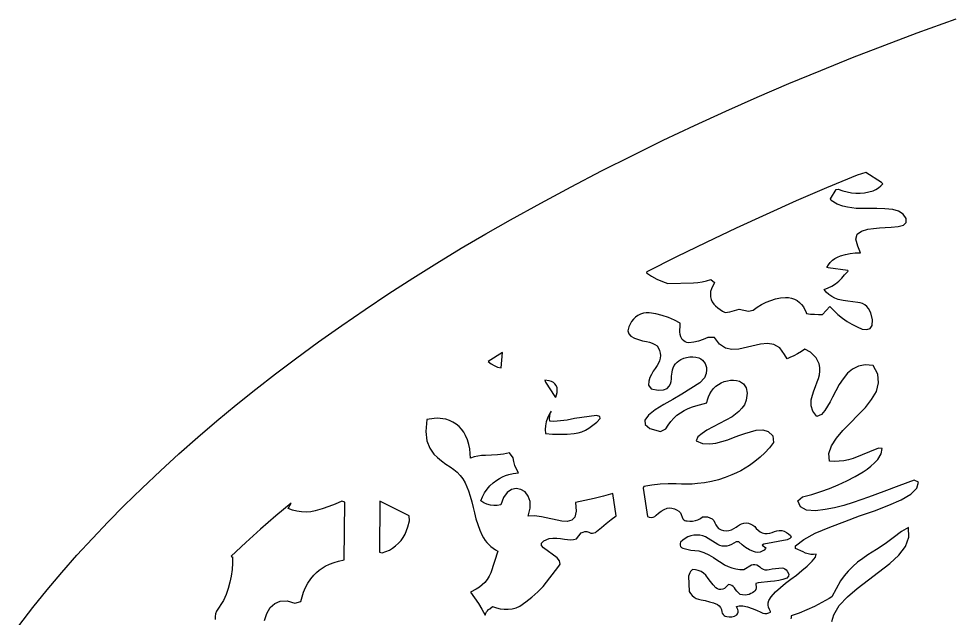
# Model space of a CAD drawing. Extents: x 0.1 to 24.1, y 0.2 to 12.2.
# Drawn here: x 0.933 to 5.161, y 8.382 to 11.09 of the extents above; entities that cross this region are included whole.
import ezdxf

# ---------------------------------------------------------------- set-up
doc = ezdxf.new("R2010")
doc.units = 0
doc.linetypes.add('0', pattern=[0])
doc.layers.add('1', color=7, linetype='0')

msp = doc.modelspace()

# ---------------------------------------------------------------- linework, layer by layer
at = {"layer": '1'}
for points in [[(0.932703, 8.34807), (0.99618, 8.429613), (1.061121, 8.509691), (1.127771, 8.588549), (1.195887, 8.666185), (1.265711, 8.742357), (1.337, 8.817064), (1.409754, 8.890306), (1.490808, 8.969652), (1.573328, 9.047533), (1.656824, 9.124193), (1.741785, 9.199389), (1.827967, 9.273119), (1.915369, 9.345629), (2.003992, 9.41643), (2.093592, 9.48601), (2.184412, 9.553881), (2.288172, 9.629564), (2.393152, 9.704027), (2.499109, 9.776781), (2.606043, 9.84807), (2.713953, 9.917894), (2.823084, 9.986254), (2.932947, 10.052904), (3.043543, 10.11809), (3.155359, 10.18181), (3.291834, 10.257006), (3.429041, 10.330248), (3.567225, 10.402025), (3.706141, 10.472094), (3.846033, 10.540453), (3.986658, 10.607103), (4.12826, 10.672045), (4.270594, 10.735277), (4.413416, 10.796801), (4.557215, 10.856615), (4.701746, 10.914476), (4.84701, 10.970873), (4.992762, 11.025316), (5.170008, 11.089769)], [(2.043299, 8.371264), (2.054041, 8.403246), (2.069422, 8.429613), (2.089685, 8.4489), (2.115076, 8.459398), (2.14535, 8.460375), (2.18075, 8.450365), (2.20785, 8.456713), (2.213221, 8.478441), (2.220301, 8.499681), (2.229334, 8.520433), (2.240076, 8.540209), (2.252283, 8.559008), (2.266199, 8.57683), (2.277918, 8.588305), (2.290369, 8.598803), (2.303797, 8.608324), (2.317713, 8.616869), (2.337244, 8.626635), (2.357752, 8.634203), (2.378748, 8.639818), (2.404139, 8.645433), (2.407312, 8.905687), (2.392908, 8.910326), (2.363611, 8.897631), (2.333826, 8.885912), (2.303553, 8.875658), (2.273035, 8.866381), (2.252527, 8.862474), (2.231775, 8.86101), (2.210779, 8.861742), (2.190027, 8.864672), (2.169764, 8.870043), (2.150232, 8.877367), (2.163416, 8.902025), (2.09408, 8.843676), (2.025965, 8.784349), (1.958826, 8.723803), (1.892664, 8.662035), (1.898523, 8.657152), (1.899012, 8.659105), (1.899256, 8.630053), (1.897303, 8.601244), (1.893396, 8.572435), (1.887537, 8.544115), (1.879725, 8.516283), (1.869959, 8.488939), (1.85824, 8.462572), (1.826746, 8.413256), (1.822596, 8.401293), (1.820642, 8.389086), (1.820642, 8.37639)], [(4.60824, 8.366381), (4.616785, 8.397387), (4.641443, 8.43889), (4.678064, 8.478441), (4.722742, 8.516771), (4.869226, 8.628588), (4.909998, 8.666918), (4.940027, 8.706469), (4.956385, 8.747484), (4.954432, 8.79143), (4.921961, 8.773119), (4.88534, 8.745043), (4.847986, 8.718187), (4.8099, 8.692553), (4.771082, 8.667894), (4.747156, 8.652025), (4.724207, 8.634447), (4.702478, 8.615404), (4.682215, 8.594896), (4.663416, 8.573168), (4.646082, 8.550219), (4.607752, 8.477953), (4.595301, 8.471117), (4.562586, 8.452318), (4.529139, 8.435228), (4.494715, 8.419359), (4.459803, 8.405199), (4.424402, 8.392504), (4.423426, 8.385668), (4.421961, 8.378832)]]:
    msp.add_lwpolyline(points, dxfattribs=at)
for points in [[(4.060633, 9.912279), (4.076746, 9.897875), (4.076258, 9.893969), (4.068201, 9.880297), (4.063074, 9.86931), (4.0599, 9.857836), (4.05868, 9.845873), (4.059412, 9.833666), (4.062342, 9.822191), (4.067225, 9.810961), (4.073816, 9.800951), (4.081873, 9.792162), (4.091883, 9.783617), (4.102625, 9.775805), (4.113855, 9.768969), (4.125818, 9.763353), (4.146326, 9.766039), (4.188562, 9.777269), (4.231531, 9.769213), (4.252283, 9.773119), (4.270594, 9.786791), (4.289881, 9.798998), (4.310389, 9.809252), (4.331629, 9.817553), (4.353601, 9.8239), (4.376062, 9.828295), (4.398767, 9.830736), (4.412439, 9.830004), (4.425623, 9.827562), (4.438562, 9.822924), (4.450525, 9.816576), (4.461512, 9.808519), (4.471277, 9.798998), (4.479578, 9.788256), (4.492273, 9.762865), (4.49325, 9.757738), (4.511316, 9.755785), (4.529627, 9.754564), (4.547693, 9.753832), (4.566004, 9.753832), (4.598475, 9.789965), (4.616053, 9.771166), (4.635096, 9.753588), (4.655115, 9.737474), (4.676355, 9.722826), (4.698328, 9.709642), (4.721521, 9.697924), (4.745203, 9.687914), (4.765711, 9.685472), (4.781336, 9.690599), (4.789881, 9.70476), (4.790857, 9.73015), (4.783533, 9.760912), (4.773279, 9.78142), (4.765711, 9.789965), (4.756678, 9.797289), (4.746668, 9.802904), (4.735682, 9.806566), (4.724451, 9.808519), (4.702478, 9.810717), (4.680506, 9.813646), (4.658533, 9.817308), (4.636805, 9.821947), (4.621668, 9.827318), (4.607508, 9.834642), (4.594324, 9.843676), (4.582605, 9.854662), (4.572351, 9.866869), (4.590418, 9.873705), (4.607508, 9.88225), (4.623865, 9.892504), (4.639002, 9.904467), (4.652918, 9.91765), (4.665369, 9.932299), (4.681238, 9.9489), (4.679773, 9.952806), (4.59115, 9.964525), (4.584803, 9.966478), (4.591883, 9.978441), (4.600428, 9.989183), (4.610437, 9.998949), (4.621668, 10.007006), (4.633875, 10.013353), (4.646814, 10.018236), (4.668787, 10.024828), (4.691004, 10.029467), (4.713709, 10.032152), (4.736658, 10.032885), (4.725183, 10.062181), (4.71615, 10.094164), (4.722498, 10.116381), (4.741541, 10.130785), (4.769861, 10.13933), (4.796228, 10.142748), (4.822596, 10.145433), (4.848963, 10.147142), (4.875574, 10.147631), (4.906824, 10.150805), (4.930994, 10.157396), (4.943933, 10.168871), (4.943201, 10.187914), (4.930262, 10.207445), (4.90951, 10.22014), (4.882654, 10.227465), (4.846766, 10.230394), (4.810633, 10.232103), (4.7745, 10.232592), (4.738367, 10.232103), (4.718103, 10.232836), (4.69784, 10.234789), (4.67782, 10.238207), (4.658045, 10.24309), (4.632166, 10.25139), (4.604334, 10.268724), (4.601404, 10.276537), (4.627527, 10.319017), (4.636805, 10.319262), (4.657557, 10.31267), (4.6766, 10.307299), (4.696131, 10.303637), (4.715662, 10.301928), (4.735682, 10.301928), (4.755213, 10.303637), (4.774744, 10.307299), (4.793787, 10.31267), (4.806238, 10.318529), (4.817957, 10.325853), (4.828455, 10.334398), (4.837976, 10.344408), (4.832117, 10.349535), (4.76156, 10.395433), (4.72201, 10.383471), (4.58407, 10.325853), (4.446863, 10.266527), (4.310389, 10.205736), (4.174646, 10.143236), (4.039637, 10.079271), (3.905359, 10.013597), (3.771814, 9.946459), (3.770594, 9.941332), (3.793299, 9.926683), (3.81698, 9.913988), (3.841639, 9.903002), (3.867029, 9.893724), (3.982996, 9.896654), (4.002771, 9.898363), (4.022303, 9.901537), (4.041834, 9.906176)], [(3.817957, 9.523607), (3.808924, 9.510424), (3.800623, 9.496996), (3.79281, 9.48308), (3.785486, 9.46892), (3.780603, 9.452562), (3.778894, 9.434496), (3.791101, 9.417406), (3.823328, 9.412523), (3.846766, 9.4135), (3.863123, 9.419603), (3.873133, 9.429613), (3.878016, 9.440355), (3.881433, 9.451586), (3.883387, 9.463305), (3.883631, 9.475023), (3.885828, 9.492601), (3.887049, 9.503099), (3.889978, 9.513109), (3.894617, 9.522631), (3.900721, 9.53142), (3.908045, 9.538988), (3.91659, 9.545092), (3.925867, 9.549974), (3.938318, 9.555834), (3.951502, 9.55974), (3.965174, 9.562181), (3.97909, 9.56267), (3.992762, 9.561449), (4.006189, 9.558275), (4.014978, 9.553637), (4.022791, 9.547777), (4.029383, 9.540453), (4.034754, 9.532152), (4.038416, 9.523119), (4.040613, 9.513597), (4.041346, 9.503832), (4.039637, 9.486742), (4.032312, 9.467455), (4.01034, 9.445726), (3.970545, 9.419603), (3.930262, 9.394457), (3.889246, 9.370287), (3.847742, 9.347338), (3.808924, 9.32268), (3.779383, 9.298754), (3.762537, 9.276781), (3.763758, 9.257006), (3.78573, 9.239428), (3.833826, 9.225512), (3.857264, 9.23723), (3.867762, 9.25432), (3.879725, 9.270189), (3.892908, 9.284838), (3.907801, 9.298265), (3.92367, 9.310228), (3.94076, 9.320482), (3.958826, 9.329271), (3.977381, 9.336107), (3.993494, 9.341478), (4.009851, 9.346361), (4.026453, 9.350756), (4.043055, 9.354418), (4.04574, 9.368822), (4.050135, 9.382494), (4.056238, 9.395678), (4.064051, 9.408129), (4.073328, 9.419359), (4.083826, 9.429369), (4.095545, 9.437914), (4.10824, 9.444994), (4.121668, 9.450609), (4.135828, 9.454271), (4.1495, 9.456469), (4.163416, 9.456713), (4.177332, 9.455248), (4.19076, 9.45183), (4.208094, 9.440844), (4.220057, 9.422777), (4.224451, 9.398363), (4.220545, 9.366869), (4.212244, 9.345873), (4.200525, 9.330248), (4.187342, 9.315844), (4.172693, 9.303148), (4.156824, 9.291918), (4.043055, 9.230883), (4.021082, 9.216478), (4.001551, 9.200609), (3.993982, 9.183275), (4.023523, 9.171312), (4.056238, 9.169115), (4.083582, 9.173265), (4.110682, 9.179369), (4.137293, 9.18767), (4.162928, 9.197924), (4.188074, 9.207445), (4.213709, 9.216234), (4.239588, 9.224047), (4.265711, 9.231127), (4.295252, 9.232347), (4.320642, 9.224779), (4.340906, 9.206224), (4.343836, 9.175951), (4.325281, 9.152025), (4.305017, 9.129564), (4.283289, 9.108568), (4.260096, 9.089281), (4.235682, 9.071459), (4.216639, 9.059252), (4.196863, 9.048021), (4.176355, 9.038012), (4.155603, 9.028978), (4.125818, 9.01726), (4.095301, 9.007494), (4.064051, 8.999681), (4.032557, 8.993578), (4.000818, 8.989672), (3.976892, 8.987719), (3.952723, 8.98723), (3.928553, 8.987719), (3.904627, 8.989428), (3.868006, 8.989428), (3.831385, 8.98723), (3.794764, 8.98308), (3.758631, 8.977221), (3.755213, 8.96892), (3.774744, 8.840746), (3.782557, 8.837572), (3.791101, 8.836596), (3.799646, 8.837816), (3.807459, 8.841234), (3.814051, 8.846605), (3.824793, 8.856615), (3.836756, 8.865648), (3.849451, 8.873217), (3.862879, 8.879564), (3.874109, 8.880053), (3.885096, 8.878832), (3.896082, 8.875902), (3.906092, 8.871508), (3.915613, 8.865404), (3.923914, 8.857836), (3.934168, 8.830004), (3.938318, 8.826097), (3.942957, 8.823412), (3.948328, 8.821703), (3.953943, 8.821215), (3.966394, 8.820238), (3.978601, 8.820726), (3.990808, 8.822924), (4.002527, 8.82683), (4.013758, 8.832201), (4.023523, 8.839525), (4.034754, 8.840502), (4.04574, 8.839037), (4.056482, 8.835619), (4.066248, 8.830004), (4.074549, 8.82268), (4.078699, 8.813158), (4.083826, 8.803881), (4.089685, 8.795092), (4.096033, 8.786791), (4.106775, 8.78142), (4.118494, 8.778002), (4.130457, 8.776781), (4.14242, 8.777758), (4.154139, 8.780931), (4.164881, 8.786303), (4.174646, 8.793383), (4.180994, 8.797777), (4.189783, 8.804125), (4.199549, 8.808519), (4.209803, 8.811205), (4.220545, 8.811937), (4.231287, 8.810717), (4.241297, 8.807299), (4.250818, 8.802172), (4.259119, 8.795336), (4.266199, 8.787279), (4.274012, 8.778978), (4.283289, 8.772387), (4.293543, 8.767748), (4.304285, 8.765062), (4.315516, 8.76433), (4.326746, 8.765795), (4.337488, 8.769457), (4.347986, 8.773607), (4.358728, 8.776537), (4.369715, 8.778002), (4.380945, 8.778246), (4.391932, 8.774584), (4.40243, 8.769701), (4.412195, 8.763353), (4.420984, 8.756029), (4.423426, 8.748217), (4.418055, 8.741869), (4.406092, 8.736498), (4.300379, 8.715746), (4.293055, 8.71184), (4.30868, 8.699877), (4.308191, 8.697191), (4.301111, 8.689867), (4.292566, 8.684252), (4.283289, 8.68059), (4.273035, 8.678881), (4.263025, 8.679613), (4.25326, 8.682543), (4.235193, 8.690844), (4.218103, 8.701097), (4.202234, 8.713305), (4.18783, 8.727221), (4.174646, 8.727221), (4.15365, 8.714525), (4.143885, 8.710131), (4.133387, 8.707445), (4.122644, 8.706713), (4.111902, 8.707933), (4.101648, 8.710863), (4.091883, 8.715502), (4.036951, 8.749437), (4.024012, 8.754076), (4.010584, 8.756762), (3.996912, 8.757494), (3.98324, 8.756517), (3.969812, 8.753588), (3.957117, 8.748949), (3.94491, 8.742357), (3.933924, 8.734301), (3.924158, 8.724779), (3.921717, 8.718676), (3.921717, 8.712084), (3.923914, 8.70598), (3.928308, 8.701097), (3.933924, 8.69768), (3.951746, 8.693041), (3.969812, 8.689623), (3.988123, 8.687181), (4.006433, 8.685961), (4.029383, 8.677904), (4.0516, 8.667894), (4.07284, 8.656176), (4.092859, 8.642504), (4.107264, 8.632982), (4.122644, 8.622972), (4.139002, 8.614916), (4.156092, 8.608812), (4.173914, 8.604418), (4.19198, 8.602221), (4.210291, 8.602221), (4.244226, 8.623461), (4.252283, 8.624926), (4.26034, 8.624681), (4.268152, 8.622484), (4.275476, 8.618822), (4.28158, 8.613451), (4.288416, 8.607347), (4.296717, 8.602953), (4.305506, 8.600512), (4.314783, 8.600023), (4.323816, 8.601732), (4.338465, 8.604906), (4.353113, 8.607103), (4.368006, 8.608324), (4.382898, 8.608812), (4.38949, 8.607347), (4.395594, 8.604418), (4.400965, 8.600267), (4.405359, 8.594896), (4.412928, 8.581469), (4.411951, 8.571215), (4.40365, 8.563158), (4.386072, 8.55681), (4.367762, 8.551928), (4.349207, 8.548754), (4.330408, 8.547533), (4.274988, 8.541674), (4.26449, 8.538012), (4.263514, 8.53264), (4.265467, 8.525805), (4.265467, 8.518724), (4.263758, 8.511889), (4.26034, 8.505785), (4.255457, 8.500658), (4.249353, 8.496996), (4.241541, 8.492846), (4.233484, 8.489672), (4.224939, 8.487474), (4.21615, 8.486498), (4.204432, 8.486986), (4.192957, 8.489428), (4.185877, 8.496508), (4.179041, 8.503832), (4.172937, 8.511644), (4.167078, 8.519701), (4.161463, 8.525316), (4.155115, 8.529711), (4.148035, 8.532885), (4.140467, 8.534838), (4.128016, 8.522387), (4.121912, 8.516771), (4.114588, 8.513109), (4.106531, 8.511644), (4.098475, 8.512133), (4.090662, 8.514818), (4.08407, 8.519701), (4.071375, 8.533129), (4.059412, 8.547045), (4.048182, 8.561693), (4.037683, 8.57683), (4.027674, 8.585619), (4.016443, 8.592455), (4.004236, 8.597582), (3.991297, 8.600512), (3.978113, 8.601488), (3.974207, 8.599535), (3.969324, 8.593431), (3.965418, 8.58684), (3.962244, 8.57976), (3.960047, 8.572191), (3.963221, 8.502611), (3.96908, 8.49309), (3.976648, 8.484545), (3.985193, 8.477221), (3.994959, 8.471361), (4.005457, 8.467211), (4.016443, 8.464525), (4.035486, 8.461107), (4.054285, 8.456469), (4.072596, 8.450609), (4.090662, 8.443529), (4.098475, 8.437426), (4.104578, 8.429613), (4.108728, 8.42058), (4.110437, 8.410814), (4.112391, 8.404467), (4.115808, 8.398851), (4.120447, 8.394457), (4.126307, 8.391039), (4.132654, 8.38933), (4.144373, 8.387621), (4.156092, 8.388109), (4.167566, 8.391283), (4.178064, 8.396654), (4.181482, 8.402269), (4.18368, 8.408617), (4.184168, 8.415209), (4.182947, 8.421801), (4.180262, 8.427904), (4.177332, 8.43474), (4.188562, 8.438158), (4.204676, 8.438158), (4.22616, 8.433031), (4.246912, 8.426439), (4.267176, 8.418139), (4.286951, 8.408373), (4.295496, 8.404955), (4.304529, 8.40349), (4.313562, 8.403734), (4.322596, 8.405687), (4.330896, 8.409349), (4.330652, 8.412279), (4.325525, 8.421312), (4.322107, 8.431078), (4.320398, 8.441332), (4.320398, 8.451586), (4.322351, 8.46184), (4.33285, 8.47893), (4.353601, 8.500414), (4.375574, 8.520922), (4.398523, 8.539965), (4.422693, 8.557787), (4.44784, 8.576586), (4.472498, 8.596605), (4.49618, 8.617357), (4.519129, 8.639086), (4.533533, 8.65764), (4.536951, 8.671556), (4.524744, 8.669847), (4.512293, 8.670092), (4.50033, 8.672289), (4.488611, 8.676195), (4.477625, 8.682055), (4.444178, 8.696947), (4.443933, 8.709154), (4.481531, 8.737963), (4.532557, 8.765306), (4.598963, 8.79265), (4.665857, 8.818773), (4.73324, 8.843676), (4.801111, 8.867113), (4.865808, 8.891771), (4.921228, 8.916674), (4.96493, 8.942308), (4.992273, 8.96892), (4.999598, 8.996264), (4.979334, 9.005541), (4.910975, 8.979174), (4.842127, 8.953539), (4.773279, 8.928392), (4.704187, 8.903978), (4.662439, 8.891283), (4.619959, 8.880785), (4.57699, 8.872728), (4.533533, 8.866869), (4.493006, 8.870287), (4.465662, 8.884447), (4.453943, 8.912279), (4.475672, 8.930101), (4.516687, 8.940844), (4.557215, 8.953539), (4.597254, 8.967943), (4.63656, 8.984056), (4.675135, 9.001879), (4.712732, 9.02141), (4.749598, 9.04265), (4.76742, 9.055101), (4.784266, 9.068773), (4.800379, 9.083422), (4.815271, 9.099291), (4.82992, 9.123949), (4.834558, 9.148851), (4.819178, 9.14934), (4.704187, 9.10393), (4.683435, 9.097338), (4.662195, 9.092943), (4.640711, 9.090502), (4.619226, 9.090014), (4.597498, 9.091722), (4.594812, 9.125658), (4.606287, 9.16057), (4.628016, 9.195238), (4.657068, 9.229662), (4.759119, 9.333666), (4.787439, 9.369799), (4.808924, 9.406176), (4.819178, 9.44475), (4.81576, 9.484545), (4.794764, 9.522631), (4.758631, 9.525805), (4.727625, 9.520189), (4.701502, 9.507494), (4.679041, 9.488695), (4.659266, 9.463549), (4.641199, 9.436937), (4.625086, 9.409349), (4.610926, 9.380541), (4.600183, 9.359789), (4.588465, 9.339525), (4.575525, 9.320238), (4.561609, 9.301439), (4.540125, 9.29265), (4.521082, 9.316576), (4.513514, 9.341478), (4.51449, 9.367601), (4.519617, 9.388597), (4.525965, 9.409105), (4.533533, 9.429125), (4.542078, 9.4489), (4.547693, 9.464769), (4.5516, 9.481127), (4.553308, 9.497728), (4.553308, 9.514574), (4.551111, 9.531176), (4.537439, 9.557787), (4.511316, 9.583666), (4.48617, 9.596605), (4.469812, 9.586107), (4.453211, 9.576342), (4.435877, 9.567553), (4.418055, 9.55974), (4.405848, 9.552904), (4.393885, 9.573656), (4.371912, 9.602465), (4.346033, 9.617601), (4.31698, 9.622484), (4.28573, 9.619799), (4.187586, 9.597826), (4.156092, 9.595873), (4.126795, 9.602221), (4.100428, 9.619066), (4.077478, 9.649584), (4.046717, 9.649584), (4.026209, 9.640306), (4.004969, 9.633226), (3.98324, 9.628344), (3.961023, 9.625658), (3.952967, 9.627367), (3.945154, 9.630297), (3.938074, 9.634691), (3.931971, 9.640306), (3.925867, 9.65349), (3.922937, 9.663988), (3.921228, 9.67473), (3.920984, 9.685717), (3.921717, 9.696459), (3.922937, 9.714281), (3.89657, 9.727953), (3.868982, 9.739672), (3.840906, 9.749193), (3.811853, 9.756517), (3.782557, 9.761644), (3.769129, 9.761644), (3.755945, 9.759691), (3.74325, 9.755541), (3.731287, 9.749681), (3.720545, 9.741869), (3.710779, 9.732592), (3.702723, 9.722094), (3.690027, 9.698656), (3.686365, 9.680346), (3.690027, 9.666185), (3.699549, 9.655443), (3.716394, 9.647387), (3.733973, 9.640551), (3.752039, 9.635424), (3.77035, 9.631762), (3.783045, 9.628832), (3.795252, 9.624437), (3.806971, 9.618822), (3.817957, 9.61223), (3.824305, 9.602221), (3.828943, 9.591234), (3.831873, 9.57976), (3.83285, 9.568041), (3.831873, 9.556078), (3.828943, 9.544603), (3.824305, 9.533617)], [(3.113123, 9.512621), (3.119471, 9.581469), (3.055017, 9.541918), (3.067713, 9.53142), (3.081873, 9.522875), (3.09701, 9.516527)], [(3.340174, 9.451586), (3.330652, 9.454271), (3.3099, 9.457689), (3.314295, 9.448656), (3.35531, 9.383959), (3.360926, 9.380541), (3.363855, 9.390795), (3.365808, 9.401537), (3.366541, 9.412279), (3.365808, 9.423021), (3.362146, 9.432299), (3.356287, 9.440355), (3.348963, 9.446947)], [(3.31283, 9.215746), (3.345545, 9.213793), (3.37826, 9.21306), (3.410975, 9.213549), (3.443689, 9.215502), (3.461267, 9.21892), (3.478113, 9.224047), (3.494471, 9.231127), (3.509851, 9.24016), (3.545496, 9.267015), (3.560877, 9.284349), (3.559168, 9.293627), (3.543787, 9.296801), (3.510584, 9.293383), (3.477625, 9.288988), (3.44491, 9.283617), (3.412195, 9.277025), (3.350672, 9.269701), (3.333094, 9.272387), (3.332361, 9.283617), (3.333094, 9.295092), (3.335047, 9.306322), (3.338465, 9.317064), (3.329676, 9.301683), (3.322596, 9.28557), (3.317225, 9.26848), (3.313807, 9.251146), (3.312342, 9.233568)], [(2.992517, 8.857103), (2.999353, 8.83098), (3.00741, 8.805346), (3.016932, 8.779955), (3.027674, 8.755297), (3.034021, 8.74431), (3.041101, 8.733568), (3.048914, 8.723558), (3.057459, 8.714281), (3.06698, 8.705736), (3.07699, 8.697924), (3.087488, 8.690844), (3.098719, 8.68474), (3.06576, 8.586596), (3.058924, 8.571215), (3.050135, 8.55681), (3.039881, 8.543627), (3.027918, 8.531908), (3.014734, 8.52141), (3.00033, 8.512865), (2.974695, 8.498949), (2.993006, 8.474047), (3.010096, 8.448412), (3.025965, 8.422045), (3.040857, 8.394945), (3.043543, 8.403978), (3.046961, 8.410082), (3.051111, 8.415697), (3.056238, 8.42058), (3.061853, 8.42473), (3.074549, 8.434252), (3.091639, 8.428392), (3.109217, 8.424242), (3.127283, 8.422289), (3.14535, 8.422289), (3.163416, 8.424486), (3.180994, 8.428392), (3.196863, 8.435717), (3.225183, 8.455736), (3.252527, 8.477465), (3.27865, 8.500658), (3.303308, 8.525072), (3.374353, 8.616381), (3.37948, 8.62639), (3.377039, 8.640795), (3.367029, 8.653978), (3.304041, 8.699877), (3.295252, 8.710375), (3.295252, 8.720873), (3.305506, 8.731371), (3.329432, 8.742601), (3.346766, 8.744066), (3.364344, 8.743822), (3.381678, 8.741869), (3.398767, 8.738451), (3.412439, 8.736742), (3.426111, 8.736498), (3.439539, 8.737963), (3.452967, 8.740892), (3.475183, 8.76726), (3.48324, 8.771166), (3.492029, 8.773119), (3.501062, 8.772875), (3.509851, 8.770678), (3.517908, 8.766527), (3.525232, 8.765795), (3.532312, 8.766771), (3.539148, 8.769701), (3.544764, 8.774096), (3.566248, 8.792162), (3.587976, 8.809984), (3.610193, 8.827074), (3.632654, 8.84392), (3.617762, 8.944506), (3.576014, 8.933275), (3.534021, 8.922777), (3.491785, 8.913256), (3.449305, 8.904711), (3.452234, 8.864672), (3.446131, 8.838793), (3.432215, 8.824144), (3.411951, 8.818773), (3.386805, 8.819994), (3.295496, 8.840258), (3.264246, 8.844408), (3.235437, 8.843431), (3.244471, 8.878588), (3.243982, 8.908861), (3.235437, 8.933764), (3.221033, 8.952074), (3.202478, 8.963793), (3.181726, 8.967943), (3.160242, 8.963549), (3.140223, 8.950121), (3.123133, 8.927172), (3.111414, 8.893724), (3.095789, 8.891039), (3.07992, 8.890551), (3.064295, 8.892504), (3.048914, 8.896654), (3.03451, 8.903002), (3.021082, 8.911303), (3.02865, 8.929857), (3.038172, 8.94768), (3.049402, 8.964281), (3.062586, 8.979662), (3.07699, 8.993334), (3.093103, 9.005541), (3.106043, 9.013353), (3.119471, 9.020189), (3.133387, 9.026049), (3.147791, 9.030687), (3.167322, 9.035082), (3.191004, 9.038988), (3.182459, 9.054857), (3.175623, 9.071703), (3.170496, 9.089037), (3.167322, 9.106859), (3.150965, 9.128344), (3.123865, 9.123461), (3.096766, 9.120043), (3.069178, 9.11809), (3.041834, 9.117357), (3.024744, 9.116381), (3.007654, 9.113939), (2.991053, 9.110033), (2.974695, 9.104906), (2.973719, 9.125902), (2.971033, 9.146654), (2.966639, 9.166918), (2.960535, 9.186937), (2.952723, 9.206469), (2.944422, 9.221605), (2.934412, 9.235521), (2.922693, 9.247972), (2.90951, 9.258715), (2.894861, 9.267992), (2.879236, 9.275072), (2.862879, 9.280443), (2.849939, 9.282885), (2.837, 9.284349), (2.82406, 9.284838), (2.810877, 9.284349), (2.776941, 9.279467), (2.772791, 9.225023), (2.777918, 9.182543), (2.790369, 9.14934), (2.80868, 9.123461), (2.826014, 9.107347), (2.84408, 9.092211), (2.863123, 9.078295), (2.883142, 9.065599), (2.899256, 9.054125), (2.914148, 9.040941), (2.927576, 9.026293), (2.939539, 9.010668), (2.949793, 8.993578), (2.958338, 8.975756), (2.965174, 8.957201), (2.97323, 8.932543), (2.980555, 8.90764), (2.986902, 8.882494)], [(2.691248, 8.794115), (2.698328, 8.821703), (2.698084, 8.844408), (2.565271, 8.910326), (2.563074, 8.680834), (2.575769, 8.676928), (2.592127, 8.682543), (2.607752, 8.689623), (2.6224, 8.698412), (2.636316, 8.708666), (2.649012, 8.72014), (2.660486, 8.73308), (2.670496, 8.746996), (2.679041, 8.761889), (2.685877, 8.777758)]]:
    msp.add_lwpolyline(points, close=True, dxfattribs=at)

doc.saveas('drawing.dxf')
